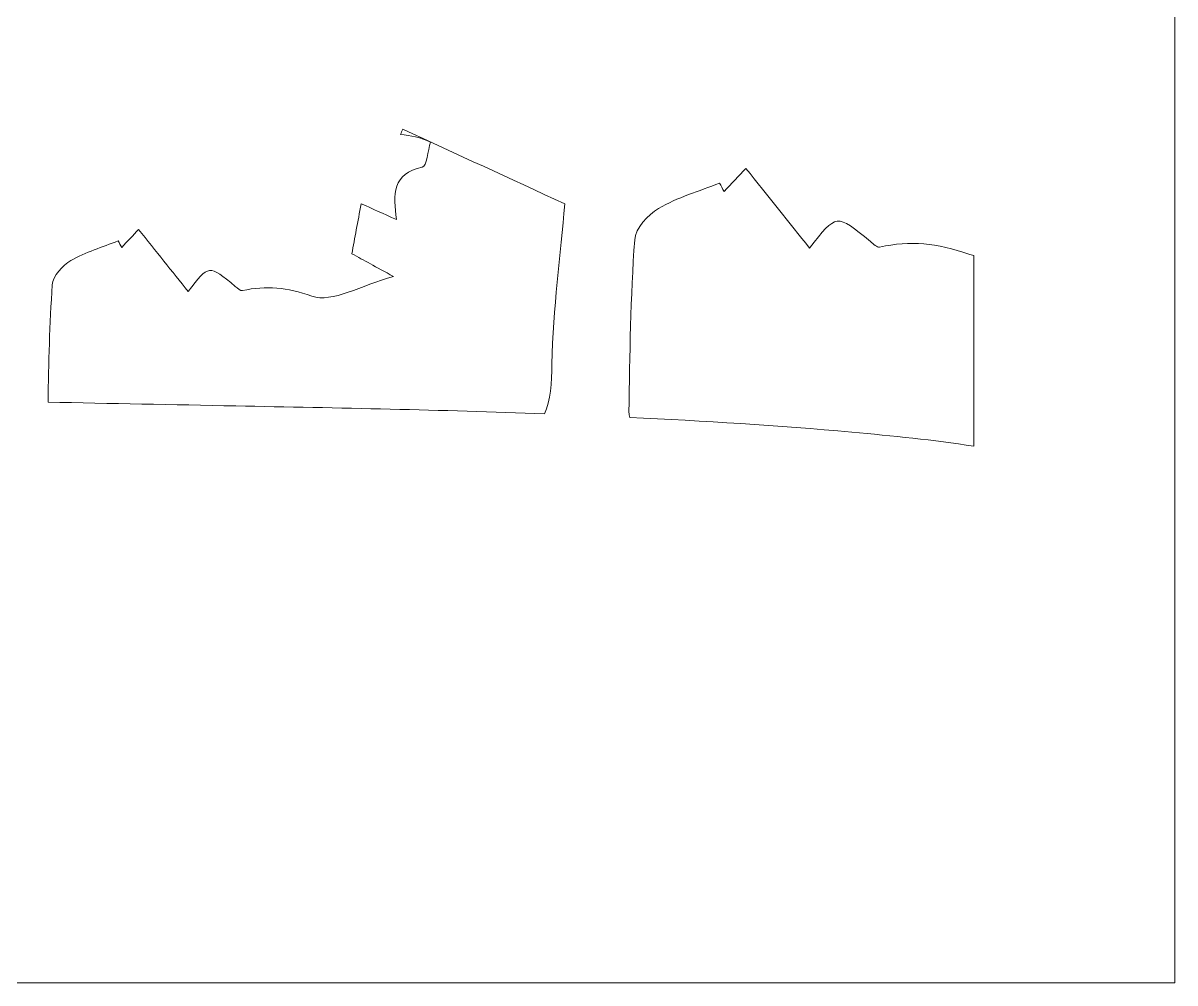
# Model space of a CAD drawing. Header units: inches. Extents: x -622 to 6982, y -2318 to 2869.
# Drawn here: x 5558.5 to 5781.8, y -1089.8 to -903.7 of the extents above; entities that cross this region are included whole.
import ezdxf

# ---------------------------------------------------------------- set-up
doc = ezdxf.new("R2010")
doc.units = ezdxf.units.IN
doc.header["$MEASUREMENT"] = 0
doc.layers.add('Layer 1', color=7, linetype='Continuous')

msp = doc.modelspace()

# ---------------------------------------------------------------- linework, layer by layer
at = {"layer": 'Layer 1', "lineweight": 0}
msp.add_lwpolyline([(4802.19, -110.19), (4802.19, -987.48), (4802.19, -1089.81), (5781.81, -1089.81), (5781.81, -996.27), (5781.81, -110.19), (4802.19, -110.19)], dxfattribs=at)
for points, knots in [([(5599.72, -977.93), (5587.6, -977.69), (5575.47, -977.45), (5563.35, -977.21), (5563.45, -969.61), (5563.64, -962.03), (5564.17, -954.46), (5564.28, -952.78), (5566.15, -950.69), (5567.76, -949.75), (5570.6, -948.09), (5573.86, -947.16), (5576.95, -945.93), (5577.17, -946.36), (5577.4, -946.78), (5577.62, -947.21), (5578.73, -946.04), (5579.83, -944.86), (5580.91, -943.71), (5584.28, -947.95), (5587.39, -951.84), (5590.49, -955.74), (5594.54, -950.5), (5594.54, -950.5), (5599.65, -954.75), (5600.08, -955.1), (5600.66, -955.67), (5601.04, -955.58), (5605.66, -954.53), (5609.67, -954.99), (5614.47, -956.65), (5618.42, -958.01), (5624.04, -954.55), (5630.31, -952.84), (5626.81, -950.93), (5624.6, -949.72), (5622.24, -948.42), (5622.8, -945.38), (5623.38, -942.3), (5624.05, -938.72), (5626.34, -939.75), (5628.28, -940.63), (5630.89, -941.81), (5630.26, -936.97), (5630.08, -932.78), (5635.9, -931.65), (5636.73, -931.49), (5636.98, -928.41), (5637.48, -926.77), (5635.6, -925.89), (5633.63, -925.5), (5631.64, -925.31), (5631.82, -924.94), (5631.97, -924.59), (5632.12, -924.28), (5642.61, -929.12), (5652.79, -933.81), (5663.52, -938.76), (5662.68, -948.5), (5661.26, -959.11), (5661.03, -969.75), (5660.95, -973.5), (5660.81, -976.94), (5659.57, -979.45), (5639.63, -978.71), (5619.67, -978.32), (5599.72, -977.93)], [0, 0, 0, 0, 1, 1, 1, 2, 2, 2, 3, 3, 3, 4, 4, 4, 5, 5, 5, 6, 6, 6, 7, 7, 7, 8, 8, 8, 9, 9, 9, 10, 10, 10, 11, 11, 11, 12, 12, 12, 13, 13, 13, 14, 14, 14, 15, 15, 15, 16, 16, 16, 17, 17, 17, 18, 18, 18, 19, 19, 19, 20, 20, 20, 21, 21, 21, 22, 22, 22, 22]), ([(5719.15, -983.02), (5704.82, -981.75), (5690.47, -980.83), (5676.1, -980.15), (5676.01, -979.83), (5675.96, -979.51), (5675.96, -979.19), (5676.09, -968.02), (5676.29, -956.84), (5677.07, -945.71), (5677.22, -943.54), (5679.62, -940.86), (5681.7, -939.64), (5685.35, -937.5), (5689.56, -936.31), (5693.53, -934.72), (5693.82, -935.27), (5694.11, -935.82), (5694.4, -936.37), (5695.82, -934.86), (5697.24, -933.35), (5698.63, -931.87), (5702.98, -937.32), (5706.97, -942.33), (5710.97, -947.35), (5716.19, -940.6), (5716.18, -940.61), (5722.77, -946.07), (5723.31, -946.52), (5724.07, -947.27), (5724.56, -947.15), (5730.51, -945.8), (5735.66, -946.39), (5741.84, -948.52), (5742.15, -948.63), (5742.47, -948.71), (5742.8, -948.76), (5742.8, -948.76), (5742.8, -985.73), (5742.8, -985.73), (5734.96, -984.54), (5727.04, -983.72), (5719.15, -983.02)], [0, 0, 0, 0, 1, 1, 1, 2, 2, 2, 3, 3, 3, 4, 4, 4, 5, 5, 5, 6, 6, 6, 7, 7, 7, 8, 8, 8, 9, 9, 9, 10, 10, 10, 11, 11, 11, 12, 12, 12, 13, 13, 13, 14, 14, 14, 14])]:
    msp.add_open_spline(points, degree=3, knots=knots, dxfattribs=at)

doc.saveas('drawing.dxf')
